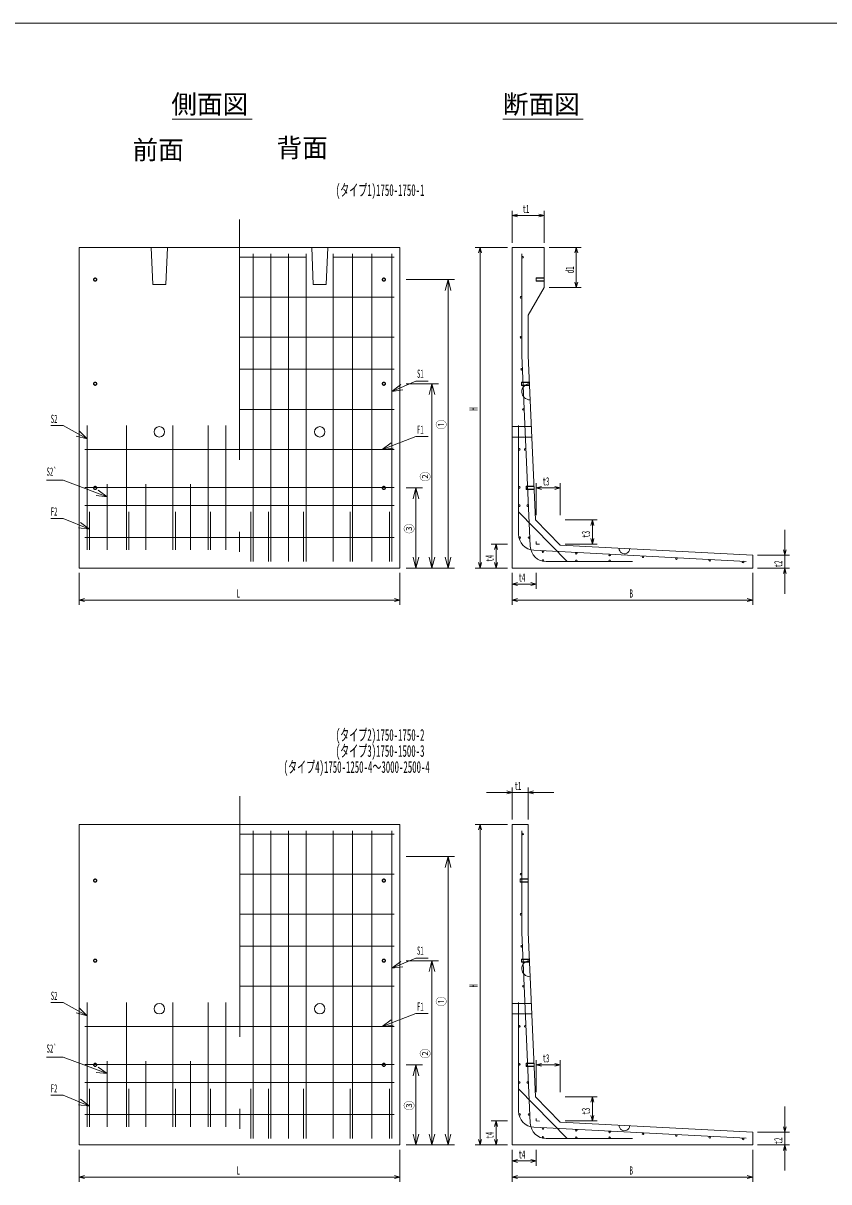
# Model space of a CAD drawing. Units: millimetres, scale not verified. Extents: x 105 to 20295, y 75 to 14175.
# Drawn here: x 8051 to 13074, y 6945 to 14175 of the extents above; entities that cross this region are included whole.
import ezdxf
from ezdxf.enums import TextEntityAlignment as Align

# ---------------------------------------------------------------- set-up
doc = ezdxf.new("R2010")
doc.units = ezdxf.units.MM
doc.header["$LTSCALE"] = 50
for name, pattern in [('USER1', [50.5, 30, -9, 2.5, -9]), ('USER2', [8, 6, -2]), ('USER3', [12.6, 8.4, -4.2])]:
    doc.linetypes.add(name, pattern=pattern)
doc.layers.add('1', color=7, linetype='Continuous', lineweight=18)
doc.layers.add('128', color=7, linetype='Continuous', lineweight=18)
doc.styles.add('ＭＳ ゴシック', font='')
doc.styles.get('ＭＳ ゴシック').set_extended_font_data('MS Gothic')

msp = doc.modelspace()

# ---------------------------------------------------------------- linework, layer by layer
at = {"layer": '1'}
for p, q in [((20295, 14175), (105, 14175)), ((11100, 13005), (11100, 12805)), ((11100, 12975), (11133.81, 12984.06)), ((11100, 12975), (11300, 12975)), ((11100, 12975), (11133.81, 12965.94)), ((11300, 12975), (11266.19, 12984.06)), ((11300, 12975), (11266.19, 12965.94)), ((11300, 13005), (11300, 12805)), ((10870, 12775), (11070, 12775)), ((10900, 12775), (10890.94, 12741.19)), ((10900, 12775), (10900, 10775)), ((10900, 12775), (10909.06, 12741.19)), ((11530, 12775), (11330, 12775)), ((11500, 12775), (11490.94, 12741.19)), ((11500, 12775), (11500, 12525)), ((11500, 12775), (11509.06, 12741.19)), ((10740, 12575), (10440, 12575)), ((10700, 12575), (10681.88, 12507.39)), ((10700, 10775), (10700, 12575)), ((10700, 12575), (10718.12, 12507.39)), ((11530, 12525), (11330, 12525)), ((11500, 12525), (11490.94, 12558.81)), ((11500, 12525), (11509.06, 12558.81)), ((10350, 11877.53), (10500, 11940.93)), ((10500, 11940.93), (10576.9, 11940.93)), ((10350, 11877.53), (10405.23, 11920.54)), ((10350, 11877.53), (10419.33, 11887.16)), ((10640, 11925), (10440, 11925)), ((10600, 11925), (10581.88, 11857.39)), ((10600, 10775), (10600, 11925)), ((10600, 11925), (10618.12, 11857.39)), ((8300, 11664.89), (8223.1, 11664.89)), ((8450, 11581.57), (8300, 11664.89)), ((8450, 11581.57), (8382.09, 11598.56)), ((8450, 11581.57), (8399.69, 11630.24)), ((10288.78, 11515), (10500, 11595.88)), ((10500, 11595.88), (10576.9, 11595.88)), ((10288.78, 11515), (10345.45, 11556.1)), ((10288.78, 11515), (10358.4, 11522.26)), ((8300, 11323.59), (8196.85, 11323.59)), ((8575, 11220.4), (8300, 11323.59)), ((11250, 11305), (11250, 11105)), ((11250, 11275), (11283.81, 11284.06)), ((11400, 11275), (11366.19, 11284.06)), ((11400, 11305), (11400, 11105)), ((8575, 11220.4), (8505.33, 11227.19)), ((8575, 11220.4), (8518.06, 11261.12)), ((10540, 11275), (10440, 11275)), ((10500, 11275), (10481.88, 11207.39)), ((10500, 10775), (10500, 11275)), ((10500, 11275), (10518.12, 11207.39)), ((11250, 11275), (11400, 11275)), ((11250, 11275), (11283.81, 11265.94)), ((11400, 11275), (11366.19, 11265.94)), ((8300, 11084.76), (8223.1, 11084.76)), ((8465, 11017.53), (8300, 11084.76)), ((11630, 11075), (11430, 11075)), ((11600, 11075), (11590.94, 11041.19)), ((11600, 11075), (11600, 10925)), ((11600, 11075), (11609.06, 11041.19)), ((8465, 11017.53), (8395.55, 11026.26)), ((8465, 11017.53), (8409.22, 11059.82)), ((12800, 11014.38), (12800, 10615)), ((10970, 10925), (11070, 10925)), ((11000, 10925), (10990.94, 10891.19)), ((11000, 10775), (11000, 10925)), ((11000, 10925), (11009.06, 10891.19)), ((11630, 10925), (11430, 10925)), ((11600, 10925), (11590.94, 10958.81)), ((11600, 10925), (11609.06, 10958.81)), ((12830, 10854.38), (12630, 10854.38)), ((12800, 10854.38), (12790.94, 10888.19)), ((12800, 10854.38), (12809.06, 10888.19)), ((10740, 10775), (10440, 10775)), ((10640, 10775), (10440, 10775)), ((10540, 10775), (10440, 10775)), ((10500, 10775), (10481.88, 10842.61)), ((10500, 10775), (10518.12, 10842.61)), ((10600, 10775), (10581.88, 10842.61)), ((10600, 10775), (10618.12, 10842.61)), ((10700, 10775), (10681.88, 10842.61)), ((10700, 10775), (10718.12, 10842.61)), ((10870, 10775), (11070, 10775)), ((10900, 10775), (10890.94, 10808.81)), ((10900, 10775), (10909.06, 10808.81)), ((10970, 10775), (11070, 10775)), ((11000, 10775), (10990.94, 10808.81)), ((11000, 10775), (11009.06, 10808.81)), ((12830, 10775), (12630, 10775)), ((12800, 10775), (12790.94, 10741.19)), ((12800, 10775), (12809.06, 10741.19)), ((8400, 10545), (8400, 10745)), ((10400, 10545), (10400, 10745)), ((11100, 10545), (11100, 10745)), ((11100, 10645), (11100, 10745)), ((11250, 10645), (11250, 10745)), ((12600, 10545), (12600, 10745)), ((11100, 10675), (11133.81, 10684.06)), ((11100, 10675), (11250, 10675)), ((11100, 10675), (11133.81, 10665.94)), ((11250, 10675), (11216.19, 10684.06)), ((11250, 10675), (11216.19, 10665.94)), ((8400, 10575), (8433.81, 10584.06)), ((10400, 10575), (8400, 10575)), ((8400, 10575), (8433.81, 10565.94)), ((10400, 10575), (10366.19, 10584.06)), ((10400, 10575), (10366.19, 10565.94)), ((11100, 10575), (11133.81, 10584.06)), ((11100, 10575), (12600, 10575)), ((11100, 10575), (11133.81, 10565.94)), ((12600, 10575), (12566.19, 10584.06)), ((12600, 10575), (12566.19, 10565.94)), ((11100, 9405), (11100, 9205)), ((11200, 9405), (11200, 9205)), ((10940, 9375), (11360, 9375)), ((11100, 9375), (11066.19, 9384.06)), ((11100, 9375), (11066.19, 9365.94)), ((11200, 9375), (11233.81, 9384.06)), ((11200, 9375), (11233.81, 9365.94)), ((10870, 9175), (11070, 9175)), ((10900, 9175), (10890.94, 9141.19)), ((10900, 9175), (10900, 7175)), ((10900, 9175), (10909.06, 9141.19)), ((10740, 8975), (10440, 8975)), ((10700, 8975), (10681.88, 8907.39)), ((10700, 7175), (10700, 8975)), ((10700, 8975), (10718.12, 8907.39)), ((10350, 8277.53), (10500, 8340.93)), ((10350, 8277.53), (10405.23, 8320.54)), ((10640, 8325), (10440, 8325)), ((10500, 8340.93), (10576.9, 8340.93)), ((10600, 8325), (10581.88, 8257.39)), ((10600, 7175), (10600, 8325)), ((10600, 8325), (10618.12, 8257.39)), ((10350, 8277.53), (10419.33, 8287.16)), ((8300, 8064.89), (8223.1, 8064.89)), ((8450, 7981.57), (8300, 8064.89)), ((8450, 7981.57), (8399.69, 8030.24)), ((8450, 7981.57), (8382.09, 7998.56)), ((10288.78, 7915), (10500, 7995.88)), ((10288.78, 7915), (10345.45, 7956.1)), ((10500, 7995.88), (10576.9, 7995.88)), ((10288.78, 7915), (10358.4, 7922.26)), ((8300, 7723.59), (8196.85, 7723.59)), ((8575, 7620.4), (8300, 7723.59)), ((10540, 7675), (10440, 7675)), ((10500, 7675), (10481.88, 7607.39)), ((10500, 7175), (10500, 7675)), ((10500, 7675), (10518.12, 7607.39)), ((11250, 7705), (11250, 7505)), ((11250, 7675), (11283.81, 7684.06)), ((11250, 7675), (11400, 7675)), ((11250, 7675), (11283.81, 7665.94)), ((11400, 7675), (11366.19, 7684.06)), ((11400, 7675), (11366.19, 7665.94)), ((11400, 7705), (11400, 7505)), ((8575, 7620.4), (8505.33, 7627.19)), ((8575, 7620.4), (8518.06, 7661.12)), ((8300, 7484.76), (8223.1, 7484.76)), ((8465, 7417.53), (8300, 7484.76)), ((8465, 7417.53), (8409.22, 7459.82)), ((11630, 7475), (11430, 7475)), ((11600, 7475), (11590.94, 7441.19)), ((11600, 7475), (11600, 7325)), ((11600, 7475), (11609.06, 7441.19)), ((8465, 7417.53), (8395.55, 7426.26)), ((12800, 7414.38), (12800, 7015)), ((10970, 7325), (11070, 7325)), ((11000, 7325), (10990.94, 7291.19)), ((11000, 7175), (11000, 7325)), ((11000, 7325), (11009.06, 7291.19)), ((11630, 7325), (11430, 7325)), ((11600, 7325), (11590.94, 7358.81)), ((11600, 7325), (11609.06, 7358.81)), ((10500, 7175), (10481.88, 7242.61)), ((10500, 7175), (10518.12, 7242.61)), ((10600, 7175), (10581.88, 7242.61)), ((10600, 7175), (10618.12, 7242.61)), ((10700, 7175), (10681.88, 7242.61)), ((10700, 7175), (10718.12, 7242.61)), ((12830, 7254.38), (12630, 7254.38)), ((12800, 7254.38), (12790.94, 7288.19)), ((12800, 7254.38), (12809.06, 7288.19)), ((10740, 7175), (10440, 7175)), ((10640, 7175), (10440, 7175)), ((10540, 7175), (10440, 7175)), ((10870, 7175), (11070, 7175)), ((10900, 7175), (10890.94, 7208.81)), ((10900, 7175), (10909.06, 7208.81)), ((10970, 7175), (11070, 7175)), ((11000, 7175), (10990.94, 7208.81)), ((11000, 7175), (11009.06, 7208.81)), ((12830, 7175), (12630, 7175)), ((12800, 7175), (12790.94, 7141.19)), ((12800, 7175), (12809.06, 7141.19)), ((8400, 6945), (8400, 7145)), ((10400, 6945), (10400, 7145)), ((11100, 6945), (11100, 7145)), ((11100, 7045), (11100, 7145)), ((11250, 7045), (11250, 7145)), ((12600, 6945), (12600, 7145)), ((11100, 7075), (11133.81, 7084.06)), ((11100, 7075), (11250, 7075)), ((11100, 7075), (11133.81, 7065.94)), ((11250, 7075), (11216.19, 7084.06)), ((11250, 7075), (11216.19, 7065.94)), ((8400, 6975), (8433.81, 6984.06)), ((10400, 6975), (8400, 6975)), ((8400, 6975), (8433.81, 6965.94)), ((10400, 6975), (10366.19, 6984.06)), ((10400, 6975), (10366.19, 6965.94)), ((11100, 6975), (11133.81, 6984.06)), ((11100, 6975), (12600, 6975)), ((11100, 6975), (11133.81, 6965.94)), ((12600, 6975), (12566.19, 6984.06)), ((12600, 6975), (12566.19, 6965.94))]:
    msp.add_line(p, q, dxfattribs=at)
at = {"layer": '1', "linetype": 'USER2'}
for p, q in [((11300, 12585), (11250, 12585)), ((11250, 12585), (11250, 12565)), ((11300, 12583), (11250, 12583)), ((11300, 12567), (11250, 12567)), ((11300, 12565), (11250, 12565)), ((11207.88, 11935), (11157.88, 11935)), ((11157.88, 11935), (11157.88, 11915)), ((11207.52, 11933), (11157.88, 11933)), ((11208.23, 11917), (11157.88, 11917)), ((11157.88, 11915), (11208.32, 11915)), ((11236.37, 11285), (11186.81, 11285)), ((11186.81, 11285), (11186.81, 11265)), ((11236.46, 11283), (11186.81, 11283)), ((11237.17, 11267), (11186.81, 11267)), ((11186.81, 11265), (11237.26, 11265)), ((11200, 8835), (11150, 8835)), ((11150, 8835), (11150, 8815)), ((11200, 8833), (11150, 8833)), ((11200, 8817), (11150, 8817)), ((11200, 8815), (11150, 8815)), ((11207.88, 8335), (11157.88, 8335)), ((11157.88, 8335), (11157.88, 8315)), ((11207.52, 8333), (11157.88, 8333)), ((11208.23, 8317), (11157.88, 8317)), ((11157.88, 8315), (11208.32, 8315)), ((11236.37, 7685), (11186.81, 7685)), ((11186.81, 7685), (11186.81, 7665)), ((11236.46, 7683), (11186.81, 7683)), ((11237.17, 7667), (11186.81, 7667)), ((11186.81, 7665), (11237.26, 7665))]:
    msp.add_line(p, q, dxfattribs=at)
for centre, radius in [((8500, 12575), 10), ((8500, 12575), 8), ((10300, 12575), 10), ((10300, 12575), 8), ((8500, 11925), 10), ((8500, 11925), 8), ((10300, 11925), 10), ((10300, 11925), 8), ((8500, 11275), 10), ((8500, 11275), 8), ((10300, 11275), 10), ((10300, 11275), 8), ((8500, 8825), 10), ((8500, 8825), 8), ((10300, 8825), 10), ((10300, 8825), 8), ((8500, 8325), 10), ((8500, 8325), 8), ((10300, 8325), 10), ((10300, 8325), 8), ((8500, 7675), 10), ((8500, 7675), 8), ((10300, 7675), 10), ((10300, 7675), 8)]:
    msp.add_circle(centre, radius, dxfattribs=at)
at = {"layer": '128'}
for p, q in [((8979.92, 13575), (9479.92, 13575)), ((11042, 13575.86), (11542, 13575.86)), ((8400, 12775), (8400, 10775)), ((8400, 12775), (10400, 12775)), ((8400, 12775), (10400, 12775)), ((8400, 12775), (10400, 12775)), ((8400, 12775), (10400, 12775)), ((8400, 12775), (10400, 12775)), ((8400, 12775), (10400, 12775)), ((8400, 12775), (10400, 12775)), ((8400, 12775), (10400, 12775)), ((9485, 12735), (9485, 10815)), ((9595, 12735), (9595, 10815)), ((9705, 12735), (9705, 10815)), ((9815, 12735), (9815, 10815)), ((9985, 12735), (9985, 10815)), ((10105, 12735), (10105, 10815)), ((10225, 12735), (10225, 10815)), ((10350, 12735), (10350, 10815)), ((10400, 12775), (10400, 10775)), ((11100, 12775), (11100, 10775)), ((11200, 12775), (11100, 12775)), ((11160, 12735), (11160, 12101.11)), ((11200, 12775), (11300, 12775)), ((11300, 12775), (11300, 12525)), ((9400, 12715), (9815, 12715)), ((9985, 12715), (10365, 12715)), ((11300, 12525), (11200, 12352)), ((9400, 12465), (10365, 12465)), ((11200, 12352), (11200, 12102)), ((9400, 12215), (10365, 12215)), ((11212.99, 10910.55), (11160, 12101.11)), ((11200, 12102), (11245.71, 11075)), ((9400, 12015), (10365, 12015)), ((9400, 11765), (10365, 11765)), ((8450, 11664.89), (8450, 10888.41)), ((8695, 11664.89), (8695, 10888.41)), ((8985, 11664.89), (8985, 10888.41)), ((9205, 11664.89), (9205, 10888.41)), ((9315, 11664.89), (9315, 10888.41)), ((11100, 11657.5), (11219.79, 11657.5)), ((11140, 10985.61), (11140, 11664.89)), ((11100, 11592.5), (11222.68, 11592.5)), ((8435, 11515), (10365, 11515)), ((8575, 11297.89), (8575, 10888.41)), ((8815, 11297.89), (8815, 10888.41)), ((9095, 11297.89), (9095, 10888.41)), ((8435, 11277.89), (10365, 11277.89)), ((8435, 11165), (10365, 11165)), ((8465, 11125.93), (8465, 10888.41)), ((8710, 11125.93), (8710, 10888.41)), ((9000, 11125.93), (9000, 10888.41)), ((9220, 11125.93), (9220, 10888.41)), ((9470, 11125.93), (9470, 10815)), ((9580, 11125.93), (9580, 10815)), ((9800, 11125.93), (9800, 10815)), ((10090, 11125.93), (10090, 10815)), ((10335, 11125.93), (10335, 10815)), ((11140, 11125.93), (11443.92, 10815)), ((11245.71, 11075), (11400, 10917.15)), ((8435, 10965), (10365, 10965)), ((11249.56, 10940.38), (11250, 10925)), ((11250, 10925), (11270.04, 10923.95)), ((11234.78, 10885.74), (12560, 10816.42)), ((11400, 10917.15), (12600, 10854.38)), ((12600, 10775), (12600, 10854.38)), ((10400, 10775), (8400, 10775)), ((11100, 10775), (12600, 10775)), ((11312.9, 10815), (11850, 10815)), ((8400, 9175), (8400, 7175)), ((8400, 9175), (10400, 9175)), ((8400, 9175), (10400, 9175)), ((8400, 9175), (10400, 9175)), ((8400, 9175), (10400, 9175)), ((8400, 9175), (10400, 9175)), ((8400, 9175), (10400, 9175)), ((8400, 9175), (10400, 9175)), ((8400, 9175), (10400, 9175)), ((9400, 9115), (9815, 9115)), ((9485, 9135), (9485, 7215)), ((9595, 9135), (9595, 7215)), ((9705, 9135), (9705, 7215)), ((9815, 9135), (9815, 7215)), ((9815, 9115), (9985, 9115)), ((9985, 9135), (9985, 7215)), ((9985, 9115), (10365, 9115)), ((10105, 9135), (10105, 7215)), ((10225, 9135), (10225, 7215)), ((10350, 9135), (10350, 7215)), ((10400, 9175), (10400, 7175)), ((11100, 9175), (11100, 7175)), ((11200, 9175), (11100, 9175)), ((11160, 9135), (11160, 8501.11)), ((11200, 9175), (11200, 8502)), ((9400, 8865), (10365, 8865)), ((9400, 8615), (10365, 8615)), ((11212.99, 7310.55), (11160, 8501.11)), ((11200, 8502), (11245.71, 7475)), ((9400, 8415), (10365, 8415)), ((9400, 8165), (10365, 8165)), ((8450, 8064.89), (8450, 7288.41)), ((8695, 8064.89), (8695, 7288.41)), ((8985, 8064.89), (8985, 7288.41)), ((9205, 8064.89), (9205, 7288.41)), ((9315, 8064.89), (9315, 7288.41)), ((11100, 8057.5), (11219.79, 8057.5)), ((11140, 7385.61), (11140, 8064.89)), ((11100, 7992.5), (11222.68, 7992.5)), ((8435, 7915), (10365, 7915)), ((8435, 7677.89), (10365, 7677.89)), ((8575, 7697.89), (8575, 7288.41)), ((8815, 7697.89), (8815, 7288.41)), ((9095, 7697.89), (9095, 7288.41)), ((8435, 7565), (10365, 7565)), ((8465, 7525.93), (8465, 7288.41)), ((8710, 7525.93), (8710, 7288.41)), ((9000, 7525.93), (9000, 7288.41)), ((9220, 7525.93), (9220, 7288.41)), ((9470, 7525.93), (9470, 7215)), ((9580, 7525.93), (9580, 7215)), ((9800, 7525.93), (9800, 7215)), ((10090, 7525.93), (10090, 7215)), ((10335, 7525.93), (10335, 7215)), ((11140, 7525.93), (11443.92, 7215)), ((11245.71, 7475), (11400, 7317.15)), ((8435, 7365), (10365, 7365)), ((11249.56, 7340.38), (11250, 7325)), ((11250, 7325), (11270.04, 7323.95)), ((11400, 7317.15), (12600, 7254.38)), ((11234.78, 7285.74), (12560, 7216.42)), ((12600, 7175), (12600, 7254.38)), ((10400, 7175), (8400, 7175)), ((11100, 7175), (12600, 7175)), ((11312.9, 7215), (11850, 7215))]:
    msp.add_line(p, q, dxfattribs=at)
at = {"layer": '128', "linetype": 'USER1'}
for p, q in [((9400, 12950.5), (9400, 10646.07)), ((9401.92, 9350.5), (9401.92, 7046.07))]:
    msp.add_line(p, q, dxfattribs=at)
at = {"layer": '128', "linetype": 'USER3'}
for p, q in [((8859.25, 12543.82), (8850, 12775)), ((8940.75, 12543.82), (8950, 12775)), ((9859.25, 12543.82), (9850, 12775)), ((9950, 12775), (9940.75, 12543.82)), ((8859.25, 12543.82), (8940.75, 12543.82)), ((9859.25, 12543.82), (9940.75, 12543.82))]:
    msp.add_line(p, q, dxfattribs=at)
at = {"layer": '128'}
for centre, radius in [((11165, 12715), 5), ((11165, 12715), 5), ((11155, 12465), 5), ((11155, 12465), 5), ((11155, 12215), 5), ((11155, 12215), 5), ((11158.83, 12015), 5), ((11158.83, 12015), 5), ((11169.96, 11765), 5), ((11169.96, 11765), 5), ((8900, 11625), 32.5), ((9900, 11625), 32.5), ((11145, 11515), 5), ((11145, 11515), 5), ((11181.09, 11515), 5), ((11181.09, 11515), 5), ((11145, 11277.89), 5), ((11145, 11277.89), 5), ((11191.66, 11277.44), 5), ((11191.66, 11277.44), 5), ((11145, 11165), 5), ((11145, 11165), 5), ((11196.67, 11165), 5), ((11196.67, 11165), 5), ((11147.15, 10965), 5), ((11147.15, 10965), 5), ((11205.57, 10965), 5), ((11205.57, 10965), 5), ((11292, 10877.75), 5), ((11292, 10877.75), 5), ((11500, 10866.87), 5), ((11500, 10866.87), 5), ((11708, 10855.99), 5), ((11708, 10855.99), 5), ((11916, 10845.11), 5), ((11916, 10845.11), 5), ((11292, 10822.21), 5), ((11292, 10822.21), 5), ((11500, 10820), 5), ((11500, 10820), 5), ((11708, 10820), 5), ((11708, 10820), 5), ((12124, 10834.23), 5), ((12124, 10834.23), 5), ((12332, 10823.35), 5), ((12332, 10823.35), 5), ((12540, 10812.47), 5), ((12540, 10812.47), 5), ((11165, 9115), 5), ((11165, 9115), 5), ((11155, 8865), 5), ((11155, 8865), 5), ((11155, 8615), 5), ((11155, 8615), 5), ((11158.83, 8415), 5), ((11158.83, 8415), 5), ((11169.96, 8165), 5), ((11169.96, 8165), 5), ((8900, 8025), 32.5), ((9900, 8025), 32.5), ((11145, 7915), 5), ((11145, 7915), 5), ((11181.09, 7915), 5), ((11181.09, 7915), 5), ((11145, 7677.89), 5), ((11145, 7677.89), 5), ((11191.66, 7677.44), 5), ((11191.66, 7677.44), 5), ((11145, 7565), 5), ((11145, 7565), 5), ((11196.67, 7565), 5), ((11196.67, 7565), 5), ((11147.15, 7365), 5), ((11147.15, 7365), 5), ((11205.57, 7365), 5), ((11205.57, 7365), 5), ((11292, 7277.75), 5), ((11292, 7277.75), 5), ((11500, 7266.87), 5), ((11500, 7266.87), 5), ((11708, 7255.99), 5), ((11708, 7255.99), 5), ((11916, 7245.11), 5), ((11916, 7245.11), 5), ((12124, 7234.23), 5), ((12124, 7234.23), 5), ((11292, 7222.21), 5), ((11292, 7222.21), 5), ((11500, 7220), 5), ((11500, 7220), 5), ((11708, 7220), 5), ((11708, 7220), 5), ((12332, 7223.35), 5), ((12332, 7223.35), 5), ((12540, 7212.47), 5), ((12540, 7212.47), 5)]:
    msp.add_circle(centre, radius, dxfattribs=at)
for centre, radius, start, end in [((11210.1, 11875), 50, 92.54869, 272.54869), ((11240, 10985.61), 100, 180, 267.00571), ((11312.9, 10915), 100, 182.54869, 270), ((11800, 10896.23), 32.5, 177.00571, 357.00571), ((11210.1, 8275), 50, 92.54869, 272.54869), ((11240, 7385.61), 100, 180, 267.00571), ((11312.9, 7315), 100, 182.54869, 270), ((11800, 7296.23), 32.5, 177.00571, 357.00571)]:
    msp.add_arc(centre, radius, start, end, dxfattribs=at)

# ---------------------------------------------------------------- texts
at = {"layer": '1', "style": 'ＭＳ ゴシック'}
for s, height, width, p in [('(タイプ1)1750-1750-1', 73.31, 0.55, (10000, 13075)), ('t1', 51.32, 0.5, (11165, 12975)), ('S1', 51.32, 0.5, (10506.9, 11946.7)), ('S2', 51.32, 0.5, (8223.1, 11664.89)), ('F1', 51.32, 0.5, (10506.9, 11597.32)), ('S2`', 51.32, 0.5, (8196.85, 11335.78)), ('t3', 51.32, 0.5, (11290, 11275)), ('F2', 51.32, 0.5, (8223.1, 11087.18)), ('t4', 51.32, 0.5, (11140, 10675)), ('L', 51.32, 0.5, (9382.5, 10575)), ('B', 51.32, 0.5, (11832.5, 10575)), ('(タイプ2)1750-1750-2', 73.31, 0.55, (10000, 9675)), ('(タイプ3)1750-1500-3', 73.31, 0.55, (10000, 9575)), ('(タイプ4)1750-1250-4～3000-2500-4', 73.31, 0.55, (9675, 9475)), ('t1', 51.32, 0.5, (11115, 9375)), ('S1', 51.32, 0.5, (10506.9, 8346.7)), ('S2', 51.32, 0.5, (8223.1, 8064.89)), ('F1', 51.32, 0.5, (10506.9, 7997.32)), ('S2`', 51.32, 0.5, (8196.85, 7735.78)), ('t3', 51.32, 0.5, (11290, 7675)), ('F2', 51.32, 0.5, (8223.1, 7487.18)), ('t4', 51.32, 0.5, (11140, 7075)), ('L', 51.32, 0.5, (9382.5, 6975)), ('B', 51.32, 0.5, (11832.5, 6975))]:
    msp.add_text(s, height=height, dxfattribs=dict(at, width=width)).set_placement(p, align=Align.BOTTOM_LEFT)
for s, width, p in [('d1', 0.5, (11500, 12615)), ('H', 0.5, (10900, 11757.5)), ('①', 0.85, (10700, 11640)), ('②', 0.85, (10600, 11315)), ('③', 0.85, (10500, 10990)), ('t3', 0.5, (11600, 10965)), ('t4', 0.5, (11000, 10815)), ('t2', 0.5, (12800, 10779.69)), ('H', 0.5, (10900, 8157.5)), ('①', 0.85, (10700, 8040)), ('②', 0.85, (10600, 7715)), ('③', 0.85, (10500, 7390)), ('t3', 0.5, (11600, 7365)), ('t4', 0.5, (11000, 7215)), ('t2', 0.5, (12800, 7179.69))]:
    msp.add_text(s, height=51.32, rotation=90, dxfattribs=dict(at, width=width)).set_placement(p, align=Align.BOTTOM_LEFT)
at = {"layer": '128', "style": 'ＭＳ ゴシック'}
for s, p in [('側面図', (8974.74, 13575.86)), ('断面図', (11042, 13575.86)), ('前面', (8732.66, 13290.11)), ('背面', (9630.86, 13303.72))]:
    msp.add_text(s, height=117.3, dxfattribs=at).set_placement(p, align=Align.BOTTOM_LEFT)

doc.saveas('drawing.dxf')
